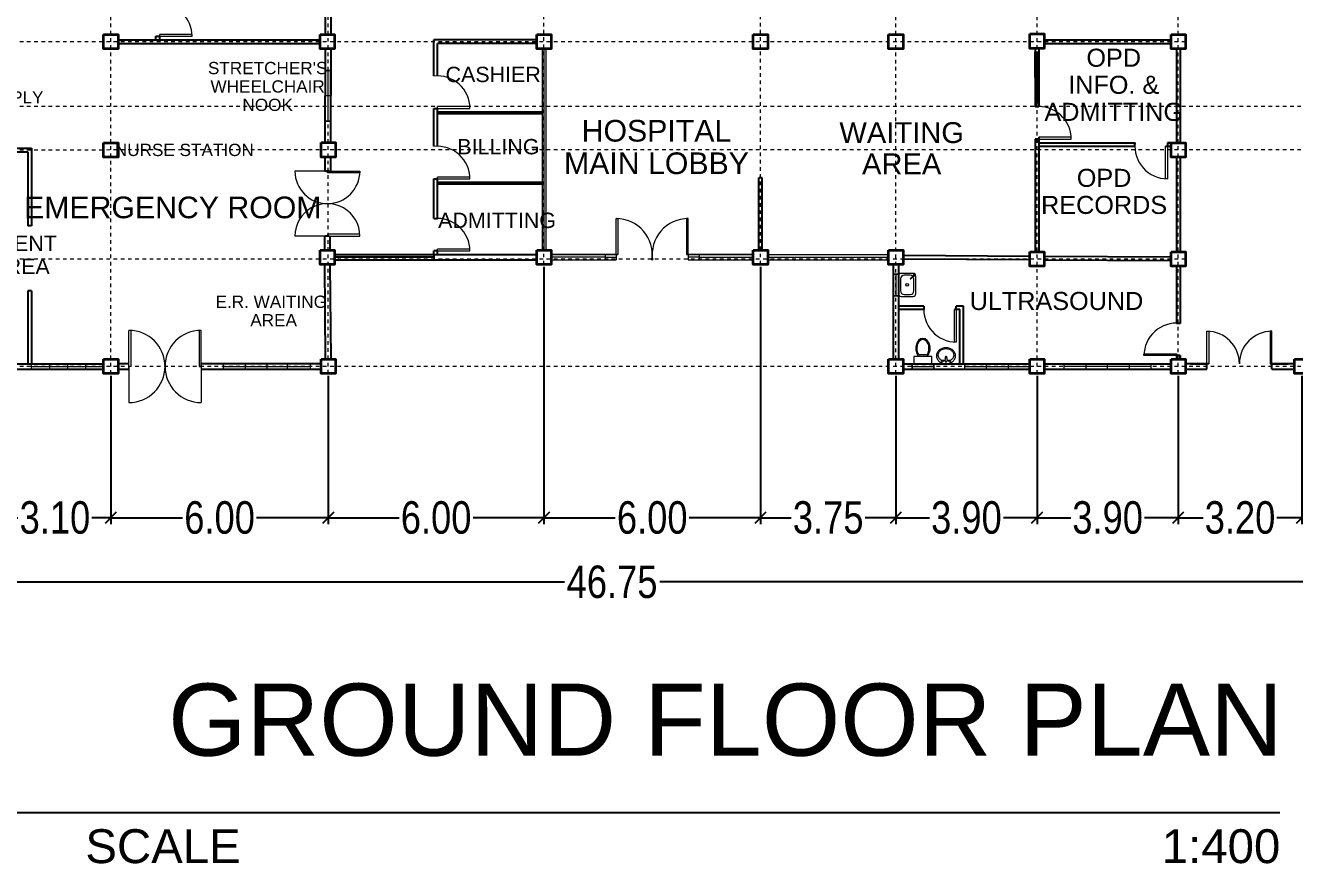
# Model space of a CAD drawing. Header units: millimetres. Extents: x 63005 to 126950, y 36019 to 74749.
# Drawn here: x 63070.4 to 63105.57, y 36287.07 to 36310.3 of the extents above; entities that cross this region are included whole.
import ezdxf

# ---------------------------------------------------------------- set-up
doc = ezdxf.new("R2010")
doc.units = ezdxf.units.MM
doc.header["$LTSCALE"] = 0.04
doc.linetypes.add('PHANTOM', pattern=[2.5, 1.25, -0.25, 0.25, -0.25, 0.25, -0.25])
doc.styles.get("Standard").update_dxf_attribs({"font": 'arial.ttf', "width": 0.8})
doc.styles.add('SWISSLT175', font='swissl.ttf', dxfattribs={"height": 0.175})
doc.dimstyles.new('dimension', dxfattribs={"dimtxt": 0.9, "dimasz": 0.3, "dimexe": 0.18, "dimexo": 0.0625, "dimgap": 0.09, "dimtad": 0, "dimzin": 0, "dimdsep": 46, "dimtxsty": 'Standard', "dimblk": 'OBLIQUE', "dimcen": 0.09, "dimclrd": 256, "dimclre": 256, "dimclrt": 256, "dimadec": 0, "dimazin": 0, "dimtfac": 1, "dimtofl": 0, "dimtmove": 0, "dimatfit": 3, "dimldrblk": 'OBLIQUE', "dimfxl": 1, "dimtolj": 1, "dimtzin": 0, "dimarcsym": 0})

# ---------------------------------------------------------------- blocks, each defined once
blk = doc.blocks.new('_Oblique')
at = {"color": 0, "linetype": 'ByBlock', "lineweight": -2}
blk.add_line((-0.5, -0.5), (0.5, 0.5), dxfattribs=at)
blk = doc.blocks.new('*D112')
at = {"lineweight": -2, "transparency": 16777216}
for p, q in [((63069.673, 36300.583), (63069.673, 36296.475)), ((63072.773, 36300.583), (63072.773, 36296.475)), ((63069.673, 36296.655), (63070.199, 36296.655)), ((63072.773, 36296.655), (63072.246, 36296.655))]:
    blk.add_line(p, q, dxfattribs=at)
at = {"layer": 'Defpoints', "color": 0, "lineweight": 25, "transparency": 16777216}
for p in [(63069.673, 36300.646), (63072.773, 36300.646), (63072.773, 36296.655)]:
    blk.add_point(p, dxfattribs=at)
at = {"lineweight": -2, "transparency": 16777216, "xscale": 0.3, "yscale": 0.3, "zscale": 0.3, "rotation": 180}
blk.add_blockref('_Oblique', (63069.673, 36296.655), dxfattribs=at)
at = {"lineweight": -2, "transparency": 16777216, "xscale": 0.3, "yscale": 0.3, "zscale": 0.3}
blk.add_blockref('_Oblique', (63072.773, 36296.655), dxfattribs=at)
at = {"lineweight": 5, "transparency": 16777216, "insert": (63071.223, 36296.655), "char_height": 0.9, "attachment_point": 5}
blk.add_mtext('\\A1;3.10', dxfattribs=at)
blk = doc.blocks.new('*D113')
at = {"lineweight": -2, "transparency": 16777216}
for p, q in [((63072.773, 36300.583), (63072.773, 36296.475)), ((63078.798, 36300.585), (63078.798, 36296.475)), ((63072.773, 36296.655), (63074.759, 36296.655)), ((63078.798, 36296.655), (63076.811, 36296.655))]:
    blk.add_line(p, q, dxfattribs=at)
at = {"layer": 'Defpoints', "color": 0, "lineweight": 25, "transparency": 16777216}
for p in [(63072.773, 36300.646), (63078.798, 36300.648), (63078.798, 36296.655)]:
    blk.add_point(p, dxfattribs=at)
at = {"lineweight": -2, "transparency": 16777216, "xscale": 0.3, "yscale": 0.3, "zscale": 0.3, "rotation": 180}
blk.add_blockref('_Oblique', (63072.773, 36296.655), dxfattribs=at)
at = {"lineweight": -2, "transparency": 16777216, "xscale": 0.3, "yscale": 0.3, "zscale": 0.3}
blk.add_blockref('_Oblique', (63078.798, 36296.655), dxfattribs=at)
at = {"lineweight": 5, "transparency": 16777216, "insert": (63075.785, 36296.655), "char_height": 0.9, "attachment_point": 5}
blk.add_mtext('\\A1;6.00', dxfattribs=at)
blk = doc.blocks.new('*D114')
at = {"lineweight": -2, "transparency": 16777216}
for p, q in [((63084.773, 36303.608), (63084.773, 36296.475)), ((63078.798, 36300.585), (63078.798, 36296.475)), ((63078.798, 36296.655), (63080.759, 36296.655)), ((63084.773, 36296.655), (63082.811, 36296.655))]:
    blk.add_line(p, q, dxfattribs=at)
at = {"layer": 'Defpoints', "color": 0, "lineweight": 25, "transparency": 16777216}
for p in [(63084.773, 36303.671), (63078.798, 36300.648), (63084.773, 36296.655)]:
    blk.add_point(p, dxfattribs=at)
at = {"lineweight": -2, "transparency": 16777216, "xscale": 0.3, "yscale": 0.3, "zscale": 0.3, "rotation": 180}
blk.add_blockref('_Oblique', (63078.798, 36296.655), dxfattribs=at)
at = {"lineweight": -2, "transparency": 16777216, "xscale": 0.3, "yscale": 0.3, "zscale": 0.3}
blk.add_blockref('_Oblique', (63084.773, 36296.655), dxfattribs=at)
at = {"lineweight": 5, "transparency": 16777216, "insert": (63081.785, 36296.655), "char_height": 0.9, "attachment_point": 5}
blk.add_mtext('\\A1;6.00', dxfattribs=at)
blk = doc.blocks.new('*D115')
at = {"lineweight": -2, "transparency": 16777216}
for p, q in [((63084.773, 36303.608), (63084.773, 36296.475)), ((63090.773, 36303.608), (63090.773, 36296.475)), ((63084.773, 36296.655), (63086.747, 36296.655)), ((63090.773, 36296.655), (63088.799, 36296.655))]:
    blk.add_line(p, q, dxfattribs=at)
at = {"layer": 'Defpoints', "color": 0, "lineweight": 25, "transparency": 16777216}
for p in [(63084.773, 36303.671), (63090.773, 36303.671), (63090.773, 36296.655)]:
    blk.add_point(p, dxfattribs=at)
at = {"lineweight": -2, "transparency": 16777216, "xscale": 0.3, "yscale": 0.3, "zscale": 0.3, "rotation": 180}
blk.add_blockref('_Oblique', (63084.773, 36296.655), dxfattribs=at)
at = {"lineweight": -2, "transparency": 16777216, "xscale": 0.3, "yscale": 0.3, "zscale": 0.3}
blk.add_blockref('_Oblique', (63090.773, 36296.655), dxfattribs=at)
at = {"lineweight": 5, "transparency": 16777216, "insert": (63087.773, 36296.655), "char_height": 0.9, "attachment_point": 5}
blk.add_mtext('\\A1;6.00', dxfattribs=at)
blk = doc.blocks.new('*D116')
at = {"lineweight": -2, "transparency": 16777216}
for p, q in [((63090.773, 36303.608), (63090.773, 36296.475)), ((63094.523, 36300.583), (63094.523, 36296.475)), ((63090.773, 36296.655), (63091.62, 36296.655)), ((63094.523, 36296.655), (63093.675, 36296.655))]:
    blk.add_line(p, q, dxfattribs=at)
at = {"layer": 'Defpoints', "color": 0, "lineweight": 25, "transparency": 16777216}
for p in [(63090.773, 36303.671), (63094.523, 36300.646), (63094.523, 36296.655)]:
    blk.add_point(p, dxfattribs=at)
at = {"lineweight": -2, "transparency": 16777216, "xscale": 0.3, "yscale": 0.3, "zscale": 0.3, "rotation": 180}
blk.add_blockref('_Oblique', (63090.773, 36296.655), dxfattribs=at)
at = {"lineweight": -2, "transparency": 16777216, "xscale": 0.3, "yscale": 0.3, "zscale": 0.3}
blk.add_blockref('_Oblique', (63094.523, 36296.655), dxfattribs=at)
at = {"lineweight": 5, "transparency": 16777216, "insert": (63092.648, 36296.655), "char_height": 0.9, "attachment_point": 5}
blk.add_mtext('\\A1;3.75', dxfattribs=at)
blk = doc.blocks.new('*D117')
at = {"lineweight": -2, "transparency": 16777216}
for p, q in [((63094.523, 36300.583), (63094.523, 36296.475)), ((63098.435, 36300.583), (63098.435, 36296.475)), ((63094.523, 36296.655), (63095.455, 36296.655)), ((63098.435, 36296.655), (63097.503, 36296.655))]:
    blk.add_line(p, q, dxfattribs=at)
at = {"layer": 'Defpoints', "color": 0, "lineweight": 25, "transparency": 16777216}
for p in [(63094.523, 36300.646), (63098.435, 36300.646), (63098.435, 36296.655)]:
    blk.add_point(p, dxfattribs=at)
at = {"lineweight": -2, "transparency": 16777216, "xscale": 0.3, "yscale": 0.3, "zscale": 0.3, "rotation": 180}
blk.add_blockref('_Oblique', (63094.523, 36296.655), dxfattribs=at)
at = {"lineweight": -2, "transparency": 16777216, "xscale": 0.3, "yscale": 0.3, "zscale": 0.3}
blk.add_blockref('_Oblique', (63098.435, 36296.655), dxfattribs=at)
at = {"lineweight": 5, "transparency": 16777216, "insert": (63096.479, 36296.655), "char_height": 0.9, "attachment_point": 5}
blk.add_mtext('\\A1;3.90', dxfattribs=at)
blk = doc.blocks.new('*D118')
at = {"lineweight": -2, "transparency": 16777216}
for p, q in [((63098.435, 36300.583), (63098.435, 36296.475)), ((63102.348, 36300.583), (63102.348, 36296.475)), ((63098.435, 36296.655), (63099.368, 36296.655)), ((63102.348, 36296.655), (63101.415, 36296.655))]:
    blk.add_line(p, q, dxfattribs=at)
at = {"layer": 'Defpoints', "color": 0, "lineweight": 25, "transparency": 16777216}
for p in [(63098.435, 36300.646), (63102.348, 36300.646), (63102.348, 36296.655)]:
    blk.add_point(p, dxfattribs=at)
at = {"lineweight": -2, "transparency": 16777216, "xscale": 0.3, "yscale": 0.3, "zscale": 0.3, "rotation": 180}
blk.add_blockref('_Oblique', (63098.435, 36296.655), dxfattribs=at)
at = {"lineweight": -2, "transparency": 16777216, "xscale": 0.3, "yscale": 0.3, "zscale": 0.3}
blk.add_blockref('_Oblique', (63102.348, 36296.655), dxfattribs=at)
at = {"lineweight": 5, "transparency": 16777216, "insert": (63100.391, 36296.655), "char_height": 0.9, "attachment_point": 5}
blk.add_mtext('\\A1;3.90', dxfattribs=at)
blk = doc.blocks.new('*D119')
at = {"lineweight": -2, "transparency": 16777216}
for p, q in [((63102.348, 36300.583), (63102.348, 36296.475)), ((63105.773, 36300.583), (63105.773, 36296.475)), ((63102.348, 36296.655), (63103.037, 36296.655)), ((63105.773, 36296.655), (63105.084, 36296.655))]:
    blk.add_line(p, q, dxfattribs=at)
at = {"layer": 'Defpoints', "color": 0, "lineweight": 25, "transparency": 16777216}
for p in [(63102.348, 36300.646), (63105.773, 36300.646), (63105.773, 36296.655)]:
    blk.add_point(p, dxfattribs=at)
at = {"lineweight": -2, "transparency": 16777216, "xscale": 0.3, "yscale": 0.3, "zscale": 0.3, "rotation": 180}
blk.add_blockref('_Oblique', (63102.348, 36296.655), dxfattribs=at)
at = {"lineweight": -2, "transparency": 16777216, "xscale": 0.3, "yscale": 0.3, "zscale": 0.3}
blk.add_blockref('_Oblique', (63105.773, 36296.655), dxfattribs=at)
at = {"lineweight": 5, "transparency": 16777216, "insert": (63104.06, 36296.655), "char_height": 0.9, "attachment_point": 5}
blk.add_mtext('\\A1;3.20', dxfattribs=at)
blk = doc.blocks.new('*D121')
at = {"lineweight": -2, "transparency": 16777216}
for p, q in [((63063.173, 36300.583), (63063.173, 36294.693)), ((63110.148, 36300.583), (63110.148, 36294.693)), ((63063.173, 36294.873), (63085.338, 36294.873)), ((63110.148, 36294.873), (63087.982, 36294.873))]:
    blk.add_line(p, q, dxfattribs=at)
at = {"layer": 'Defpoints', "color": 0, "lineweight": 25, "transparency": 16777216}
for p in [(63063.173, 36300.646), (63110.148, 36300.646), (63110.148, 36294.873)]:
    blk.add_point(p, dxfattribs=at)
at = {"lineweight": -2, "transparency": 16777216, "xscale": 0.3, "yscale": 0.3, "zscale": 0.3, "rotation": 180}
blk.add_blockref('_Oblique', (63063.173, 36294.873), dxfattribs=at)
at = {"lineweight": -2, "transparency": 16777216, "xscale": 0.3, "yscale": 0.3, "zscale": 0.3}
blk.add_blockref('_Oblique', (63110.148, 36294.873), dxfattribs=at)
at = {"lineweight": 5, "transparency": 16777216, "insert": (63086.66, 36294.873), "char_height": 0.9, "attachment_point": 5}
blk.add_mtext('\\A1;46.75', dxfattribs=at)

msp = doc.modelspace()

# ---------------------------------------------------------------- linework, layer by layer
at = {"color": 0, "linetype": 'PHANTOM', "lineweight": 5, "transparency": 33554495}
for p, q in [((63072.773, 36300.646), (63072.773, 36348.821)), ((63078.798, 36300.648), (63078.798, 36348.821)), ((63084.773, 36303.671), (63084.773, 36348.846)), ((63090.773, 36303.671), (63090.773, 36348.846)), ((63094.523, 36300.646), (63094.523, 36348.821)), ((63098.435, 36300.646), (63098.435, 36348.821)), ((63102.348, 36300.646), (63102.348, 36348.821)), ((63102.548, 36309.846), (63044.972, 36309.843)), ((63110.348, 36308.048), (63040.974, 36308.045)), ((63110.348, 36306.846), (63044.973, 36306.843)), ((63102.548, 36303.821), (63040.973, 36303.818)), ((63110.348, 36300.846), (63040.973, 36300.843))]:
    msp.add_line(p, q, dxfattribs=at)
at = {"color": 4, "lineweight": 25}
for p, q in [((63078.723, 36312.648), (63078.715, 36310.046)), ((63078.873, 36312.648), (63078.865, 36310.046)), ((63072.973, 36309.896), (63078.573, 36309.896)), ((63072.973, 36309.796), (63078.573, 36309.796)), ((63074.023, 36309.896), (63074.023, 36309.996)), ((63074.023, 36309.996), (63074.123, 36309.996)), ((63074.123, 36309.996), (63074.123, 36309.896)), ((63081.723, 36308.896), (63081.723, 36309.896)), ((63084.573, 36309.896), (63081.723, 36309.896)), ((63081.823, 36308.89), (63081.823, 36309.796)), ((63081.823, 36308.89), (63081.823, 36309.796)), ((63084.573, 36309.796), (63081.823, 36309.796)), ((63098.635, 36309.896), (63102.148, 36309.896)), ((63098.635, 36309.796), (63102.148, 36309.796)), ((63078.714, 36309.646), (63078.706, 36307.048)), ((63078.864, 36309.646), (63078.856, 36307.048)), ((63098.385, 36309.661), (63098.385, 36308.04)), ((63098.485, 36309.661), (63098.485, 36308.046)), ((63098.485, 36309.661), (63098.485, 36308.046)), ((63102.298, 36309.646), (63102.298, 36307.046)), ((63102.398, 36309.646), (63102.398, 36307.046)), ((63081.723, 36306.946), (63081.723, 36307.996)), ((63081.723, 36307.996), (63081.823, 36307.996)), ((63081.823, 36306.94), (63081.823, 36307.996)), ((63081.823, 36306.94), (63081.823, 36307.996)), ((63098.385, 36308.046), (63098.485, 36308.046)), ((63084.723, 36307.896), (63081.823, 36307.896)), ((63084.723, 36307.846), (63081.823, 36307.846)), ((63069.873, 36306.896), (63070.573, 36306.896)), ((63070.573, 36306.896), (63070.573, 36306.796)), ((63098.385, 36307.146), (63098.385, 36304.021)), ((63098.485, 36307.146), (63098.385, 36307.146)), ((63098.485, 36307.196), (63098.485, 36304.021)), ((63098.485, 36307.046), (63101.153, 36307.046)), ((63098.485, 36306.946), (63101.148, 36306.946)), ((63101.148, 36306.946), (63101.148, 36307.046)), ((63101.998, 36306.946), (63102.148, 36306.946)), ((63102.048, 36307.046), (63102.298, 36307.046)), ((63102.148, 36307.046), (63102.048, 36307.046)), ((63102.048, 36307.046), (63102.048, 36306.946)), ((63069.873, 36306.796), (63070.473, 36306.796)), ((63070.473, 36306.796), (63070.473, 36304.746)), ((63070.573, 36306.796), (63070.573, 36304.746)), ((63078.705, 36306.648), (63078.705, 36306.259)), ((63078.855, 36306.648), (63078.855, 36306.259)), ((63102.298, 36306.646), (63102.298, 36304.021)), ((63102.398, 36306.646), (63102.398, 36304.021)), ((63078.823, 36306.259), (63078.705, 36306.259)), ((63081.723, 36304.946), (63081.723, 36306.046)), ((63081.723, 36306.046), (63081.823, 36306.046)), ((63081.823, 36304.94), (63081.823, 36306.046)), ((63081.823, 36304.94), (63081.823, 36306.046)), ((63084.723, 36305.946), (63081.823, 36305.946)), ((63084.723, 36305.896), (63081.823, 36305.896)), ((63090.723, 36304.071), (63090.723, 36306.071)), ((63090.823, 36306.071), (63090.723, 36306.071)), ((63090.823, 36304.071), (63090.823, 36306.071)), ((63070.573, 36304.746), (63070.473, 36304.746)), ((63078.698, 36304.071), (63078.698, 36304.459)), ((63078.823, 36304.459), (63078.723, 36304.459)), ((63078.848, 36304.071), (63078.848, 36304.459)), ((63078.973, 36303.946), (63084.573, 36303.946)), ((63078.973, 36303.796), (63084.573, 36303.796)), ((63081.723, 36303.946), (63081.723, 36304.046)), ((63081.823, 36304.046), (63081.723, 36304.046)), ((63081.823, 36303.946), (63081.823, 36304.046)), ((63081.823, 36303.946), (63081.823, 36304.046)), ((63081.823, 36303.946), (63081.823, 36304.046)), ((63098.235, 36303.797), (63094.722, 36303.821)), ((63098.235, 36303.897), (63094.723, 36303.921)), ((63102.148, 36303.871), (63098.635, 36303.894)), ((63102.147, 36303.771), (63098.635, 36303.794)), ((63078.723, 36301.047), (63078.698, 36303.67)), ((63078.873, 36301.049), (63078.848, 36303.671)), ((63094.448, 36303.671), (63094.448, 36301.046)), ((63094.598, 36303.671), (63094.598, 36301.046)), ((63102.298, 36303.621), (63102.298, 36302.046)), ((63102.398, 36303.621), (63102.398, 36302.04)), ((63070.473, 36302.946), (63070.473, 36300.921)), ((63070.573, 36302.946), (63070.473, 36302.946)), ((63070.573, 36302.946), (63070.573, 36300.921)), ((63095.303, 36302.521), (63094.598, 36302.521)), ((63095.298, 36302.421), (63094.598, 36302.421)), ((63095.298, 36302.521), (63095.298, 36302.421)), ((63096.298, 36302.421), (63096.148, 36302.421)), ((63096.398, 36302.521), (63096.198, 36302.521)), ((63096.198, 36302.421), (63096.198, 36302.521)), ((63096.298, 36302.421), (63096.198, 36302.421)), ((63096.298, 36300.921), (63096.298, 36302.421)), ((63096.398, 36300.921), (63096.398, 36302.521)), ((63102.298, 36302.046), (63102.398, 36302.046)), ((63069.873, 36300.921), (63072.573, 36300.921)), ((63073.273, 36300.921), (63072.973, 36300.921)), ((63078.598, 36300.921), (63075.273, 36300.921)), ((63094.723, 36300.921), (63098.235, 36300.921)), ((63094.723, 36300.921), (63096.298, 36300.921)), ((63098.635, 36300.921), (63102.148, 36300.921)), ((63102.298, 36301.196), (63102.298, 36301.046)), ((63102.398, 36301.146), (63102.298, 36301.146)), ((63102.398, 36301.146), (63102.398, 36301.046)), ((63102.398, 36301.046), (63102.398, 36301.146)), ((63103.192, 36300.921), (63102.548, 36300.921)), ((63102.692, 36300.921), (63103.142, 36300.921)), ((63103.142, 36300.771), (63103.142, 36300.921)), ((63105.573, 36300.921), (63104.892, 36300.921)), ((63104.942, 36300.921), (63105.392, 36300.921)), ((63104.942, 36300.771), (63104.942, 36300.921)), ((63069.873, 36300.771), (63072.573, 36300.771)), ((63072.973, 36300.771), (63073.073, 36300.771)), ((63072.973, 36300.771), (63073.273, 36300.771)), ((63075.273, 36300.771), (63078.598, 36300.771)), ((63094.723, 36300.771), (63098.235, 36300.771)), ((63098.635, 36300.771), (63102.148, 36300.771)), ((63102.548, 36300.771), (63103.142, 36300.771)), ((63102.692, 36300.771), (63103.142, 36300.771)), ((63104.942, 36300.771), (63105.392, 36300.771)), ((63104.942, 36300.771), (63105.573, 36300.771))]:
    msp.add_line(p, q, dxfattribs=at)
at = {"color": 1, "lineweight": 13}
for p, q in [((63075.023, 36310.046), (63074.123, 36310.046)), ((63074.123, 36310.046), (63074.123, 36309.996)), ((63074.123, 36309.996), (63075.023, 36309.996)), ((63075.023, 36309.996), (63075.023, 36310.046)), ((63081.823, 36307.996), (63081.823, 36308.046)), ((63082.723, 36308.046), (63081.823, 36308.046)), ((63081.823, 36307.996), (63082.723, 36307.996)), ((63082.723, 36307.996), (63082.723, 36308.046)), ((63098.485, 36307.196), (63098.485, 36307.146)), ((63099.385, 36307.196), (63098.485, 36307.196)), ((63098.485, 36307.146), (63099.385, 36307.146)), ((63099.385, 36307.146), (63099.385, 36307.196)), ((63102.048, 36306.946), (63101.998, 36306.946)), ((63101.998, 36306.046), (63101.998, 36306.946)), ((63102.048, 36306.946), (63102.048, 36306.046)), ((63078.705, 36306.259), (63077.872, 36306.259)), ((63078.773, 36306.259), (63079.673, 36306.259)), ((63078.773, 36306.209), (63078.773, 36306.259)), ((63079.673, 36306.209), (63078.773, 36306.209)), ((63079.673, 36306.259), (63079.673, 36306.209)), ((63081.823, 36306.046), (63081.823, 36306.096)), ((63082.723, 36306.096), (63081.823, 36306.096)), ((63081.823, 36306.046), (63082.723, 36306.046)), ((63082.723, 36306.046), (63082.723, 36306.096)), ((63102.048, 36306.046), (63101.998, 36306.046)), ((63086.773, 36303.946), (63086.773, 36304.946)), ((63086.773, 36304.946), (63086.823, 36304.946)), ((63086.823, 36304.946), (63086.823, 36303.946)), ((63088.773, 36304.946), (63088.723, 36304.946)), ((63088.723, 36304.946), (63088.723, 36303.946)), ((63088.773, 36303.946), (63088.773, 36304.946)), ((63078.723, 36304.459), (63077.873, 36304.459)), ((63079.673, 36304.509), (63078.773, 36304.509)), ((63078.773, 36304.509), (63078.773, 36304.459)), ((63078.773, 36304.459), (63079.673, 36304.459)), ((63079.673, 36304.459), (63079.673, 36304.509)), ((63081.823, 36304.046), (63081.823, 36304.096)), ((63082.723, 36304.096), (63081.823, 36304.096)), ((63082.723, 36304.046), (63082.723, 36304.096)), ((63081.823, 36304.046), (63082.723, 36304.046)), ((63086.823, 36303.946), (63086.773, 36303.946)), ((63087.761, 36303.796), (63087.784, 36303.796)), ((63088.723, 36303.946), (63088.773, 36303.946)), ((63096.148, 36301.521), (63096.148, 36302.421)), ((63096.198, 36302.421), (63096.198, 36301.521)), ((63073.273, 36300.846), (63073.273, 36301.846)), ((63073.323, 36301.846), (63073.323, 36300.846)), ((63075.273, 36301.846), (63075.223, 36301.846)), ((63075.223, 36301.846), (63075.223, 36300.846)), ((63075.273, 36300.846), (63075.273, 36301.846)), ((63103.142, 36300.921), (63103.142, 36301.821)), ((63103.142, 36301.821), (63103.192, 36301.821)), ((63103.192, 36301.821), (63103.192, 36300.921)), ((63104.942, 36301.821), (63104.892, 36301.821)), ((63104.892, 36301.821), (63104.892, 36300.921)), ((63104.942, 36300.921), (63104.942, 36301.821)), ((63096.198, 36301.521), (63096.148, 36301.521)), ((63073.273, 36300.771), (63073.273, 36300.921)), ((63075.273, 36300.921), (63075.273, 36300.771)), ((63101.398, 36301.146), (63101.398, 36301.196)), ((63101.398, 36301.196), (63102.298, 36301.196)), ((63102.298, 36301.146), (63101.398, 36301.146)), ((63102.298, 36301.146), (63102.298, 36301.196)), ((63103.192, 36300.921), (63103.142, 36300.921)), ((63104.942, 36300.921), (63104.892, 36300.921)), ((63073.323, 36300.846), (63073.273, 36300.846)), ((63073.273, 36300.846), (63073.273, 36299.846)), ((63075.223, 36300.846), (63075.273, 36300.846)), ((63075.273, 36300.846), (63075.273, 36299.846))]:
    msp.add_line(p, q, dxfattribs=at)
at = {"color": 0, "lineweight": 9}
for p, q in [((63084.723, 36309.646), (63084.723, 36304.071)), ((63084.773, 36309.646), (63084.773, 36304.071)), ((63084.823, 36309.646), (63084.823, 36304.071)), ((63078.86, 36309.047), (63078.712, 36309.047)), ((63078.712, 36309.047), (63078.712, 36307.647)), ((63078.786, 36309.047), (63078.782, 36307.647)), ((63078.86, 36308.347), (63078.86, 36309.047)), ((63078.86, 36308.347), (63078.712, 36308.347)), ((63078.712, 36307.647), (63078.858, 36307.646)), ((63084.973, 36303.946), (63086.823, 36303.946)), ((63086.823, 36303.946), (63084.973, 36303.946)), ((63086.473, 36303.871), (63084.973, 36303.871)), ((63084.973, 36303.796), (63086.773, 36303.796)), ((63086.773, 36303.946), (63086.473, 36303.946)), ((63086.473, 36303.946), (63086.473, 36303.796)), ((63086.473, 36303.871), (63086.773, 36303.871)), ((63086.773, 36303.946), (63086.773, 36303.796)), ((63088.723, 36303.946), (63090.573, 36303.946)), ((63090.573, 36303.946), (63088.723, 36303.946)), ((63088.773, 36303.946), (63088.773, 36303.796)), ((63088.773, 36303.946), (63089.073, 36303.946)), ((63089.073, 36303.871), (63088.773, 36303.871)), ((63088.773, 36303.796), (63090.573, 36303.796)), ((63089.073, 36303.946), (63089.073, 36303.796)), ((63089.073, 36303.871), (63090.573, 36303.871)), ((63090.973, 36303.946), (63094.323, 36303.946)), ((63090.973, 36303.871), (63094.323, 36303.871)), ((63090.973, 36303.796), (63094.323, 36303.796)), ((63094.598, 36303.404), (63094.448, 36303.404)), ((63094.523, 36303.404), (63094.523, 36302.804)), ((63094.448, 36303.351), (63094.448, 36302.751)), ((63094.448, 36302.804), (63094.598, 36302.804)), ((63070.573, 36300.921), (63071.573, 36300.921)), ((63072.573, 36300.921), (63070.623, 36300.921)), ((63071.073, 36300.921), (63071.073, 36300.771)), ((63071.573, 36300.921), (63072.573, 36300.921)), ((63071.573, 36300.921), (63071.573, 36300.771)), ((63072.073, 36300.921), (63072.073, 36300.771)), ((63075.898, 36300.771), (63075.898, 36300.921)), ((63077.098, 36300.921), (63075.898, 36300.921)), ((63076.498, 36300.921), (63076.498, 36300.771)), ((63076.723, 36300.921), (63078.598, 36300.921)), ((63077.098, 36300.921), (63078.298, 36300.921)), ((63077.098, 36300.921), (63077.098, 36300.771)), ((63077.66, 36300.921), (63077.66, 36300.771)), ((63078.298, 36300.921), (63078.298, 36300.771)), ((63094.973, 36300.921), (63094.973, 36300.771)), ((63095.573, 36300.771), (63095.573, 36300.921)), ((63098.235, 36300.921), (63096.435, 36300.921)), ((63097.035, 36300.771), (63097.035, 36300.921)), ((63097.035, 36300.921), (63097.635, 36300.921)), ((63097.635, 36300.921), (63097.635, 36300.771)), ((63099.191, 36300.921), (63100.391, 36300.921)), ((63099.791, 36300.921), (63099.791, 36300.771)), ((63100.391, 36300.771), (63100.391, 36300.921)), ((63100.391, 36300.921), (63101.591, 36300.921)), ((63100.991, 36300.921), (63100.991, 36300.771)), ((63070.573, 36300.846), (63072.573, 36300.846)), ((63070.623, 36300.771), (63072.573, 36300.771)), ((63075.898, 36300.846), (63078.298, 36300.846)), ((63078.298, 36300.771), (63075.898, 36300.771)), ((63094.973, 36300.846), (63095.573, 36300.846)), ((63094.973, 36300.771), (63095.573, 36300.771)), ((63096.435, 36300.846), (63098.235, 36300.846)), ((63096.435, 36300.771), (63097.035, 36300.771)), ((63101.591, 36300.846), (63099.191, 36300.846)), ((63100.391, 36300.771), (63099.191, 36300.771)), ((63100.391, 36300.771), (63101.591, 36300.771))]:
    msp.add_line(p, q, dxfattribs=at)
at = {"color": 0, "lineweight": -2}
for p, q in [((63098.385, 36308.853), (63098.385, 36309.553)), ((63098.385, 36309.553), (63098.485, 36309.553)), ((63098.435, 36309.553), (63098.435, 36308.153)), ((63098.485, 36309.553), (63098.485, 36308.153)), ((63098.385, 36308.853), (63098.485, 36308.853)), ((63098.485, 36308.153), (63098.385, 36308.153)), ((63098.385, 36308.04), (63098.385, 36308.046)), ((63098.485, 36307.046), (63098.485, 36307.146)), ((63078.723, 36305.365), (63078.723, 36305.354)), ((63078.823, 36305.359), (63078.823, 36305.359)), ((63078.823, 36305.359), (63078.823, 36305.359)), ((63081.723, 36304.946), (63081.823, 36304.946)), ((63081.723, 36303.871), (63078.973, 36303.871)), ((63081.723, 36303.946), (63081.723, 36303.796)), ((63095.303, 36302.521), (63095.298, 36302.521)), ((63070.781, 36288.472), (63063.146, 36288.472)), ((63105.162, 36288.472), (63070.781, 36288.472))]:
    msp.add_line(p, q, dxfattribs=at)
at = {"lineweight": 9, "ltscale": 0.4}
for p, q in [((63095.003, 36303.426), (63094.673, 36303.426)), ((63094.598, 36303.351), (63094.598, 36302.861)), ((63094.653, 36303.271), (63094.653, 36302.941)), ((63094.923, 36303.371), (63094.753, 36303.371)), ((63095.018, 36303.379), (63094.927, 36303.287)), ((63095.031, 36303.366), (63094.94, 36303.275)), ((63095.023, 36302.941), (63095.023, 36303.271)), ((63095.078, 36302.861), (63095.078, 36303.351)), ((63094.673, 36302.786), (63095.003, 36302.786)), ((63094.753, 36302.841), (63094.923, 36302.841))]:
    msp.add_line(p, q, dxfattribs=at)
at = {"lineweight": 9}
for p, q in [((63095.023, 36301.121), (63095.023, 36300.921)), ((63095.523, 36301.121), (63095.023, 36301.121)), ((63095.023, 36300.921), (63095.523, 36300.921)), ((63095.363, 36301.171), (63095.182, 36301.171)), ((63095.523, 36300.921), (63095.523, 36301.121)), ((63095.898, 36301.119), (63095.885, 36300.997)), ((63095.927, 36301.119), (63095.941, 36300.997))]:
    msp.add_line(p, q, dxfattribs=at)
at = {"color": 4, "lineweight": 35}
for points in [[(63098.235, 36310.061), (63098.635, 36310.061), (63098.635, 36309.661), (63098.235, 36309.661)], [(63072.573, 36310.046), (63072.973, 36310.046), (63072.973, 36309.646), (63072.573, 36309.646)], [(63078.573, 36310.046), (63078.973, 36310.046), (63078.973, 36309.646), (63078.573, 36309.646)], [(63084.573, 36310.046), (63084.973, 36310.046), (63084.973, 36309.646), (63084.573, 36309.646)], [(63090.573, 36310.046), (63090.973, 36310.046), (63090.973, 36309.646), (63090.573, 36309.646)], [(63094.323, 36310.046), (63094.723, 36310.046), (63094.723, 36309.646), (63094.323, 36309.646)], [(63102.148, 36310.046), (63102.548, 36310.046), (63102.548, 36309.646), (63102.148, 36309.646)], [(63072.573, 36307.046), (63072.973, 36307.046), (63072.973, 36306.646), (63072.573, 36306.646)], [(63078.598, 36307.048), (63078.998, 36307.048), (63078.998, 36306.648), (63078.598, 36306.648)], [(63102.148, 36307.046), (63102.548, 36307.046), (63102.548, 36306.646), (63102.148, 36306.646)], [(63078.573, 36304.071), (63078.973, 36304.071), (63078.973, 36303.671), (63078.573, 36303.671)], [(63084.573, 36304.071), (63084.973, 36304.071), (63084.973, 36303.671), (63084.573, 36303.671)], [(63090.573, 36304.071), (63090.973, 36304.071), (63090.973, 36303.671), (63090.573, 36303.671)], [(63094.323, 36304.071), (63094.723, 36304.071), (63094.723, 36303.671), (63094.323, 36303.671)], [(63098.235, 36304.021), (63098.635, 36304.021), (63098.635, 36303.621), (63098.235, 36303.621)], [(63102.148, 36304.021), (63102.548, 36304.021), (63102.548, 36303.621), (63102.148, 36303.621)], [(63072.573, 36301.046), (63072.973, 36301.046), (63072.973, 36300.646), (63072.573, 36300.646)], [(63078.598, 36301.048), (63078.998, 36301.048), (63078.998, 36300.648), (63078.598, 36300.648)], [(63094.323, 36301.046), (63094.723, 36301.046), (63094.723, 36300.646), (63094.323, 36300.646)], [(63098.235, 36301.046), (63098.635, 36301.046), (63098.635, 36300.646), (63098.235, 36300.646)], [(63102.148, 36301.046), (63102.548, 36301.046), (63102.548, 36300.646), (63102.148, 36300.646)], [(63105.573, 36301.046), (63105.973, 36301.046), (63105.973, 36300.646), (63105.573, 36300.646)]]:
    msp.add_lwpolyline(points, close=True, dxfattribs=at)
at = {"lineweight": 9}
for points in [[(63098.385, 36309.553), (63098.485, 36309.553), (63098.485, 36308.153), (63098.385, 36308.153)], [(63078.712, 36309.047), (63078.858, 36309.047), (63078.858, 36307.646), (63078.712, 36307.646)], [(63078.973, 36303.946), (63081.723, 36303.946), (63081.723, 36303.796), (63078.973, 36303.796)], [(63094.448, 36303.404), (63094.598, 36303.404), (63094.598, 36302.804), (63094.448, 36302.804)], [(63070.573, 36300.921), (63072.573, 36300.921), (63072.573, 36300.771), (63070.573, 36300.771)], [(63075.898, 36300.921), (63078.298, 36300.921), (63078.298, 36300.771), (63075.898, 36300.771)], [(63094.973, 36300.921), (63095.573, 36300.921), (63095.573, 36300.771), (63094.973, 36300.771)], [(63096.435, 36300.921), (63098.235, 36300.921), (63098.235, 36300.771), (63096.435, 36300.771)], [(63099.191, 36300.921), (63101.591, 36300.921), (63101.591, 36300.771), (63099.191, 36300.771)]]:
    msp.add_lwpolyline(points, close=True, dxfattribs=at)
msp.add_lwpolyline([(63096.178, 36301.142, 0.11576), (63096.159, 36301.224, 0.104047), (63096.1, 36301.298, 0.090875), (63096.016, 36301.345, 0.083344), (63095.913, 36301.363, 0.083344), (63095.809, 36301.345, 0.090875), (63095.726, 36301.298, 0.104047), (63095.667, 36301.224, 0.11576), (63095.648, 36301.142, 0.11576), (63095.667, 36301.059, 0.104047), (63095.726, 36300.985, 0.090875), (63095.809, 36300.938, 0.083344), (63095.913, 36300.921, 0.083344), (63096.016, 36300.938, 0.090875), (63096.1, 36300.985, 0.104047), (63096.159, 36301.059, 0.11576)], format="xyb", close=True, dxfattribs=at)
for points in [[(63096.135, 36301.163, 0.124838), (63096.12, 36301.225, 0.105788), (63096.07, 36301.283, 0.086697), (63096.001, 36301.319, 0.076776), (63095.913, 36301.333, 0.076776), (63095.825, 36301.319, 0.086697), (63095.756, 36301.283, 0.105788), (63095.706, 36301.225, 0.124838), (63095.69, 36301.163, 0.124838), (63095.706, 36301.1, 0.105788), (63095.756, 36301.042, 0.040067), (63095.786, 36301.023), (63095.889, 36301.023, 0.040067)], [(63095.937, 36301.023), (63096.04, 36301.023, 0.040067), (63096.07, 36301.042, 0.105788), (63096.12, 36301.1, 0.124838), (63096.135, 36301.163, 0.124838)]]:
    msp.add_lwpolyline(points, format="xyb", dxfattribs=at)
at = {"color": 0, "lineweight": 9}
for points in [[(63070.573, 36300.921), (63072.573, 36300.921), (63072.573, 36300.771), (63070.573, 36300.771)], [(63075.898, 36300.921), (63078.298, 36300.921), (63078.298, 36300.771), (63075.898, 36300.771)], [(63094.973, 36300.921), (63095.573, 36300.921), (63095.573, 36300.771), (63094.973, 36300.771)], [(63096.435, 36300.921), (63098.235, 36300.921), (63098.235, 36300.771), (63096.435, 36300.771)], [(63099.191, 36300.921), (63101.591, 36300.921), (63101.591, 36300.771), (63099.191, 36300.771)]]:
    msp.add_lwpolyline(points, close=True, dxfattribs=at)
at = {"lineweight": 9, "ltscale": 0.4}
msp.add_circle((63094.838, 36303.106), 0.0375, dxfattribs=at)
at = {"lineweight": 9}
for centre, radius in [((63095.811, 36300.994), 0.0255), ((63095.913, 36300.987), 0.0095), ((63096.015, 36300.994), 0.0255)]:
    msp.add_circle(centre, radius, dxfattribs=at)
at = {"color": 1, "lineweight": 13}
for centre, radius, start, end in [((63074.123, 36309.996), 0.9, 0, 90), ((63081.823, 36307.996), 0.9, 0, 96.3794), ((63098.485, 36307.146), 0.9, 0, 96.3794), ((63081.823, 36306.046), 0.9, 0, 96.3794), ((63102.048, 36306.946), 0.9, 173.6206, 270), ((63078.773, 36306.259), 0.9, 180.0054, 359.9976), ((63078.773, 36304.459), 0.9, 359.9976, 179.9984), ((63081.823, 36304.046), 0.9, 0, 96.3794), ((63086.773, 36303.946), 1, 351.3731, 90), ((63088.773, 36303.946), 1, 90, 188.6269), ((63096.198, 36302.421), 0.9, 173.6206, 270), ((63102.298, 36301.146), 0.9, 83.6206, 180), ((63073.273, 36300.846), 1, 270, 90), ((63075.273, 36300.846), 1, 90, 270), ((63103.142, 36300.921), 0.9, 0, 90), ((63104.942, 36300.921), 0.9, 90, 180)]:
    msp.add_arc(centre, radius, start, end, dxfattribs=at)
at = {"lineweight": 9, "ltscale": 0.4}
for centre, radius, start, end in [((63094.673, 36303.351), 0.075, 90, 180), ((63095.003, 36303.351), 0.075, 0, 90), ((63095.025, 36303.372), 0.0217, 248.7565, 201.2435), ((63095.025, 36303.372), 0.0145, 262.0499, 187.9501), ((63095.025, 36303.372), 0.00874, 315, 135), ((63094.753, 36303.271), 0.1, 90, 180), ((63094.923, 36303.271), 0.1, 50.0132, 90), ((63094.933, 36303.281), 0.00874, 135, 315), ((63094.923, 36303.271), 0.1, 0, 39.9868), ((63094.673, 36302.861), 0.075, 180, 270), ((63094.753, 36302.941), 0.1, 180, 270), ((63094.923, 36302.941), 0.1, 270, 0), ((63095.003, 36302.861), 0.075, 270, 0)]:
    msp.add_arc(centre, radius, start, end, dxfattribs=at)
at = {"lineweight": 9}
for centre, radius, start, end in [((63095.182, 36301.221), 0.05, 208.0084, 270), ((63095.363, 36301.221), 0.05, 270, 331.8499), ((63095.913, 36300.994), 0.028, 173.7545, 6.2455), ((63095.913, 36301.096), 0.025, 126.3068, 221.2022), ((63095.913, 36301.025), 0.0948, 81.2026, 98.7974), ((63095.913, 36301.096), 0.025, 71.3793, 108.6207), ((63095.913, 36301.096), 0.025, 318.7978, 53.6932)]:
    msp.add_arc(centre, radius, start, end, dxfattribs=at)
msp.add_ellipse((63095.273, 36301.346), major_axis=(0, -0.275), ratio=0.727273, start_param=0.612555, end_param=5.670631, dxfattribs=at)
msp.add_open_spline([(63095.407, 36301.197), (63095.416, 36301.214), (63095.424, 36301.232), (63095.45, 36301.323), (63095.445, 36301.41), (63095.388, 36301.542), (63095.337, 36301.583), (63095.239, 36301.596), (63095.187, 36301.57), (63095.113, 36301.459), (63095.095, 36301.376), (63095.111, 36301.262), (63095.122, 36301.227), (63095.138, 36301.197)], degree=3, knots=[0.937253, 0.937253, 0.937253, 0.937253, 1.185372, 1.185372, 2.113864, 2.113864, 3.042356, 3.042356, 3.970847, 3.970847, 4.899339, 4.899339, 5.346062, 5.346062, 5.346062, 5.346062], dxfattribs=at)

# ---------------------------------------------------------------- texts
at = {"color": 0, "lineweight": -2}
for s, height, p in [('GROUND FLOOR PLAN', 2, (63074.358, 36290.058)), ('SCALE                                                                      1:400', 0.93948, (63072.067, 36287.081))]:
    msp.add_text(s, height=height, dxfattribs=at).set_placement(p)
at = {"color": 0, "lineweight": -2, "ltscale": 0.4, "attachment_point": 5, "line_spacing_factor": 0.9, "style": 'SWISSLT175'}
for s, insert, char_height in [('OPD\\PINFO. &\\PADMITTING', (63100.561, 36308.648), 0.5), ("STRETCHER'S\\PWHEELCHAIR\\PNOOK", (63077.117, 36308.603), 0.34), ('CASHIER', (63083.367, 36308.935), 0.425), ('EQUIPMENT AND SUPPLY ^JSTORAGE AREA', (63067.923, 36308.046), 0.34), ('WAITING^JAREA', (63094.685, 36306.893), 0.57785), ('NURSE STATION', (63074.809, 36306.844), 0.34), ('BILLING', (63083.511, 36306.934), 0.425), ('OPD\\PRECORDS', (63100.294, 36305.694), 0.5), ('EMERGENCY ROOM', (63074.488, 36305.249), 0.6), ('ADMITTING', (63083.473, 36304.892), 0.425), ('EXAMINATION/TREATMENT\\PAND OBSERVATION AREA', (63067.335, 36303.933), 0.425), ('E.R. WAITING^J AREA', (63077.217, 36302.384), 0.34), ('ULTRASOUND', (63098.974, 36302.657), 0.5)]:
    msp.add_mtext(s, dxfattribs=dict(at, insert=insert, char_height=char_height))
at = {"color": 0, "ltscale": 0.4, "insert": (63087.89, 36306.923), "char_height": 0.6, "attachment_point": 5, "line_spacing_factor": 0.9, "style": 'SWISSLT175'}
msp.add_mtext('HOSPITAL\\PMAIN LOBBY', dxfattribs=at)

# ---------------------------------------------------------------- dimensions: what is measured, and where the dimension line sits
at = {"color": 0, "lineweight": 5, "transparency": 33554559}
for base, p1, p2, text, picture, middle in [((63084.773, 36296.655), (63078.798, 36300.648), (63084.773, 36303.671), '6.00', '*D114', (63081.785, 36296.655)), ((63078.798, 36296.655), (63072.773, 36300.646), (63078.798, 36300.648), '6.00', '*D113', (63075.785, 36296.655)), ((63098.435, 36296.655), (63094.523, 36300.646), (63098.435, 36300.646), '3.90', '*D117', (63096.479, 36296.655)), ((63102.348, 36296.655), (63098.435, 36300.646), (63102.348, 36300.646), '3.90', '*D118', (63100.391, 36296.655)), ((63105.773, 36296.655), (63102.348, 36300.646), (63105.773, 36300.646), '3.20', '*D119', (63104.06, 36296.655))]:
    dim = msp.add_linear_dim(base=base, p1=p1, p2=p2, text=text, dimstyle='dimension', override={"dimtmove": 1}, dxfattribs=at)
    dim.commit()
    dim.dimension.update_dxf_attribs({"geometry": picture, "text_midpoint": middle})
for base, p1, p2, picture, middle in [((63090.773, 36296.655), (63084.773, 36303.671), (63090.773, 36303.671), '*D115', (63087.773, 36296.655)), ((63094.523, 36296.655), (63090.773, 36303.671), (63094.523, 36300.646), '*D116', (63092.648, 36296.655)), ((63072.773, 36296.655), (63069.673, 36300.646), (63072.773, 36300.646), '*D112', (63071.223, 36296.655))]:
    dim = msp.add_linear_dim(base=base, p1=p1, p2=p2, dimstyle='dimension', override={"dimtmove": 1}, dxfattribs=at)
    dim.commit()
    dim.dimension.update_dxf_attribs({"geometry": picture, "text_midpoint": middle})
dim = msp.add_linear_dim(base=(63110.148, 36294.873), p1=(63063.173, 36300.646), p2=(63110.148, 36300.646), text='46.75', dimstyle='dimension', dxfattribs=at)
dim.commit()
dim.dimension.update_dxf_attribs({"geometry": '*D121', "text_midpoint": (63086.66, 36294.873)})

doc.saveas('drawing.dxf')
